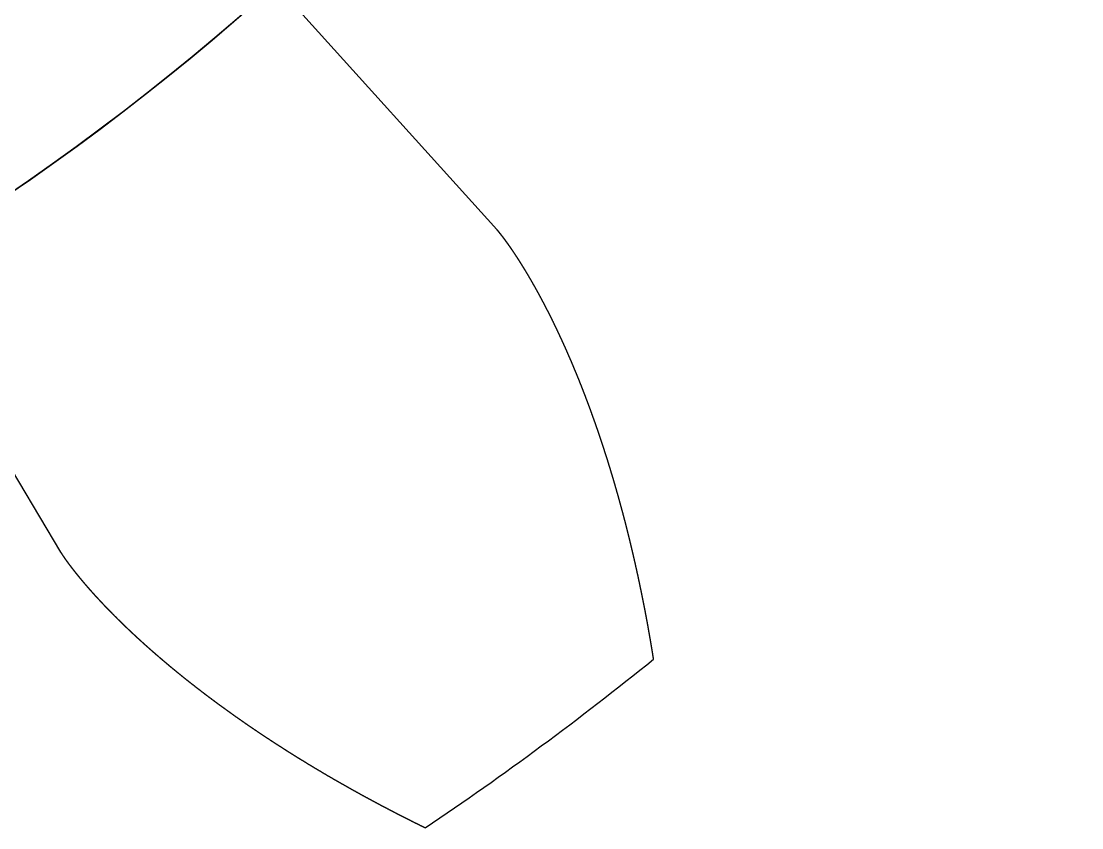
# Model space of a CAD drawing. Header units: centimetres. Extents: x -25.1 to 37.5, y -51.5 to 12.5.
# Drawn here: x 15.709 to 16.26, y -41.479 to -41.061 of the extents above; entities that cross this region are included whole.
import ezdxf

# ---------------------------------------------------------------- set-up
doc = ezdxf.new("R2010")
doc.units = ezdxf.units.CM
doc.header["$MEASUREMENT"] = 0
for name, color, linetype in [('robot assembler v21_Sketch67', 7, 'Continuous'), ('robot assembler v21_Sketch68', 7, 'Continuous'), ('robot assembler v21_Sketch69', 7, 'Continuous'), ('robot assembler v21_Sketch72', 7, 'Continuous')]:
    doc.layers.add(name, color=color, linetype=linetype)

msp = doc.modelspace()

# ---------------------------------------------------------------- linework, layer by layer
at = {"layer": 'robot assembler v21_Sketch67'}
for p, q in [((15.95616, -41.16883, 50.1), (15.84131, -41.04164, 50.1)), ((15.95623, -41.16891, 50.1), (15.95616, -41.16883, 50.1)), ((15.64177, -41.18914, 50.1), (15.72967, -41.33625, 50.1)), ((15.72967, -41.33625, 50.1), (15.72972, -41.33633, 50.1))]:
    msp.add_line(p, q, dxfattribs=at)
msp.add_circle((14.991, -40.1, 50.1), 1.26875, dxfattribs=at)
msp.add_arc((14.991, -40.1, 50.1), 1.6625, 303.93042, 309.01076, dxfattribs=at)
for points in [[(16.03748, -41.39181, 50.1), (16.03743, -41.3915, 50.1), (16.03733, -41.39087, 50.1), (16.03718, -41.38994, 50.1), (16.03698, -41.3887, 50.1), (16.03673, -41.38715, 50.1), (16.03647, -41.3856, 50.1), (16.03621, -41.38406, 50.1), (16.03595, -41.38252, 50.1), (16.03569, -41.38099, 50.1), (16.03542, -41.37946, 50.1), (16.03516, -41.37793, 50.1), (16.03488, -41.37641, 50.1), (16.03461, -41.37489, 50.1), (16.03434, -41.37338, 50.1), (16.03406, -41.37187, 50.1), (16.03378, -41.37036, 50.1), (16.0335, -41.36886, 50.1), (16.03321, -41.36736, 50.1), (16.03293, -41.36587, 50.1), (16.03264, -41.36438, 50.1), (16.03235, -41.36289, 50.1), (16.03206, -41.36141, 50.1), (16.03176, -41.35993, 50.1), (16.03146, -41.35846, 50.1), (16.03116, -41.35699, 50.1), (16.03086, -41.35553, 50.1), (16.03056, -41.35407, 50.1), (16.03025, -41.35261, 50.1), (16.02995, -41.35116, 50.1), (16.02964, -41.34971, 50.1), (16.02932, -41.34826, 50.1), (16.02901, -41.34683, 50.1), (16.02869, -41.34539, 50.1), (16.02838, -41.34396, 50.1), (16.02806, -41.34253, 50.1), (16.02773, -41.34111, 50.1), (16.02741, -41.33969, 50.1), (16.02708, -41.33828, 50.1), (16.02676, -41.33687, 50.1), (16.02643, -41.33547, 50.1), (16.02609, -41.33406, 50.1), (16.02576, -41.33267, 50.1), (16.02543, -41.33128, 50.1), (16.02509, -41.32989, 50.1), (16.02475, -41.32851, 50.1), (16.02441, -41.32713, 50.1), (16.02407, -41.32576, 50.1), (16.02372, -41.32439, 50.1), (16.02337, -41.32302, 50.1), (16.02303, -41.32166, 50.1), (16.02268, -41.32031, 50.1), (16.02233, -41.31896, 50.1), (16.02197, -41.31761, 50.1), (16.02162, -41.31627, 50.1), (16.02126, -41.31493, 50.1), (16.0209, -41.3136, 50.1), (16.02054, -41.31227, 50.1), (16.02018, -41.31095, 50.1), (16.01982, -41.30963, 50.1), (16.01945, -41.30831, 50.1), (16.01909, -41.30701, 50.1), (16.01872, -41.3057, 50.1), (16.01835, -41.3044, 50.1), (16.01798, -41.30311, 50.1), (16.0176, -41.30182, 50.1), (16.01723, -41.30053, 50.1), (16.01686, -41.29925, 50.1), (16.01648, -41.29798, 50.1), (16.0161, -41.2967, 50.1), (16.01572, -41.29544, 50.1), (16.01534, -41.29418, 50.1), (16.01496, -41.29292, 50.1), (16.01457, -41.29167, 50.1), (16.01419, -41.29042, 50.1), (16.0138, -41.28918, 50.1), (16.01341, -41.28795, 50.1), (16.01302, -41.28671, 50.1), (16.01263, -41.28549, 50.1), (16.01224, -41.28427, 50.1), (16.01185, -41.28305, 50.1), (16.01146, -41.28184, 50.1), (16.01106, -41.28063, 50.1), (16.01066, -41.27943, 50.1), (16.01027, -41.27824, 50.1), (16.00987, -41.27704, 50.1), (16.00947, -41.27586, 50.1), (16.00907, -41.27468, 50.1), (16.00867, -41.2735, 50.1), (16.00826, -41.27233, 50.1), (16.00786, -41.27117, 50.1), (16.00746, -41.27001, 50.1), (16.00705, -41.26885, 50.1), (16.00664, -41.2677, 50.1), (16.00624, -41.26656, 50.1), (16.00583, -41.26542, 50.1), (16.00542, -41.26429, 50.1), (16.00501, -41.26316, 50.1), (16.0046, -41.26203, 50.1), (16.00419, -41.26092, 50.1), (16.00377, -41.2598, 50.1), (16.00336, -41.2587, 50.1), (16.00295, -41.2576, 50.1), (16.00253, -41.2565, 50.1), (16.00212, -41.25541, 50.1), (16.0017, -41.25433, 50.1), (16.00129, -41.25325, 50.1), (16.00087, -41.25217, 50.1), (16.00045, -41.2511, 50.1), (16.00003, -41.25004, 50.1), (15.99962, -41.24898, 50.1), (15.9992, -41.24793, 50.1), (15.99878, -41.24689, 50.1), (15.99836, -41.24585, 50.1), (15.99794, -41.24481, 50.1), (15.99752, -41.24378, 50.1), (15.9971, -41.24276, 50.1), (15.99667, -41.24174, 50.1), (15.99625, -41.24073, 50.1), (15.99583, -41.23972, 50.1), (15.99541, -41.23872, 50.1), (15.99499, -41.23773, 50.1), (15.99457, -41.23674, 50.1), (15.99414, -41.23576, 50.1), (15.99372, -41.23478, 50.1), (15.9933, -41.23381, 50.1), (15.99288, -41.23285, 50.1), (15.99245, -41.23189, 50.1), (15.99203, -41.23093, 50.1), (15.99161, -41.22999, 50.1), (15.99119, -41.22904, 50.1), (15.99076, -41.22811, 50.1), (15.99034, -41.22718, 50.1), (15.98992, -41.22626, 50.1), (15.9895, -41.22534, 50.1), (15.98908, -41.22443, 50.1), (15.98865, -41.22353, 50.1), (15.98823, -41.22263, 50.1), (15.98781, -41.22173, 50.1), (15.98739, -41.22085, 50.1), (15.98697, -41.21997, 50.1), (15.98655, -41.2191, 50.1), (15.98614, -41.21823, 50.1), (15.98572, -41.21737, 50.1), (15.9853, -41.21651, 50.1), (15.98488, -41.21566, 50.1), (15.98447, -41.21482, 50.1), (15.98405, -41.21399, 50.1), (15.98364, -41.21316, 50.1), (15.98322, -41.21234, 50.1), (15.98281, -41.21152, 50.1), (15.9824, -41.21071, 50.1), (15.98199, -41.20991, 50.1), (15.98158, -41.20911, 50.1), (15.98117, -41.20832, 50.1), (15.98076, -41.20754, 50.1), (15.98035, -41.20676, 50.1), (15.97994, -41.20599, 50.1), (15.97954, -41.20523, 50.1), (15.97914, -41.20447, 50.1), (15.97873, -41.20372, 50.1), (15.97833, -41.20298, 50.1), (15.97793, -41.20224, 50.1), (15.97753, -41.20151, 50.1), (15.97714, -41.20079, 50.1), (15.97674, -41.20008, 50.1), (15.97635, -41.19937, 50.1), (15.97595, -41.19867, 50.1), (15.97556, -41.19797, 50.1), (15.97517, -41.19728, 50.1), (15.97479, -41.1966, 50.1), (15.9744, -41.19593, 50.1), (15.97402, -41.19526, 50.1), (15.97363, -41.1946, 50.1), (15.97326, -41.19395, 50.1), (15.97288, -41.19331, 50.1), (15.9725, -41.19267, 50.1), (15.97213, -41.19204, 50.1), (15.97176, -41.19142, 50.1), (15.97139, -41.1908, 50.1), (15.97102, -41.1902, 50.1), (15.97066, -41.18959, 50.1), (15.97029, -41.189, 50.1), (15.96993, -41.18842, 50.1), (15.96958, -41.18784, 50.1), (15.96922, -41.18727, 50.1), (15.96887, -41.18671, 50.1), (15.96852, -41.18615, 50.1), (15.96818, -41.1856, 50.1), (15.96783, -41.18506, 50.1), (15.96749, -41.18453, 50.1), (15.96716, -41.18401, 50.1), (15.96682, -41.18349, 50.1), (15.96649, -41.18298, 50.1), (15.96616, -41.18248, 50.1), (15.96584, -41.18199, 50.1), (15.96552, -41.18151, 50.1), (15.9652, -41.18103, 50.1), (15.96489, -41.18056, 50.1), (15.96458, -41.1801, 50.1), (15.96427, -41.17965, 50.1), (15.96397, -41.17921, 50.1), (15.96367, -41.17877, 50.1), (15.96338, -41.17835, 50.1), (15.96309, -41.17793, 50.1), (15.9628, -41.17752, 50.1), (15.96252, -41.17712, 50.1), (15.96224, -41.17673, 50.1), (15.96197, -41.17634, 50.1), (15.9617, -41.17597, 50.1), (15.96143, -41.1756, 50.1), (15.96118, -41.17524, 50.1), (15.96092, -41.17489, 50.1), (15.96067, -41.17455, 50.1), (15.96043, -41.17422, 50.1), (15.96019, -41.1739, 50.1), (15.95996, -41.17359, 50.1), (15.95973, -41.17328, 50.1), (15.95951, -41.17299, 50.1), (15.95929, -41.1727, 50.1), (15.95908, -41.17243, 50.1), (15.95887, -41.17216, 50.1), (15.95867, -41.17191, 50.1), (15.95848, -41.17166, 50.1), (15.9583, -41.17142, 50.1), (15.95812, -41.17119, 50.1), (15.95794, -41.17098, 50.1), (15.95778, -41.17077, 50.1), (15.95762, -41.17057, 50.1), (15.95747, -41.17038, 50.1), (15.95732, -41.1702, 50.1), (15.95719, -41.17004, 50.1), (15.95706, -41.16988, 50.1), (15.95693, -41.16973, 50.1), (15.95682, -41.1696, 50.1), (15.95672, -41.16947, 50.1), (15.95662, -41.16936, 50.1), (15.95653, -41.16925, 50.1), (15.95645, -41.16916, 50.1), (15.95638, -41.16908, 50.1), (15.95632, -41.16901, 50.1), (15.95628, -41.16896, 50.1), (15.95625, -41.16893, 50.1), (15.95624, -41.16891, 50.1), (15.95623, -41.16891, 50.1)], [(15.72972, -41.33633, 50.1), (15.72972, -41.33634, 50.1), (15.72974, -41.33636, 50.1), (15.72976, -41.3364, 50.1), (15.72979, -41.33645, 50.1), (15.72984, -41.33653, 50.1), (15.7299, -41.33662, 50.1), (15.72996, -41.33672, 50.1), (15.73004, -41.33684, 50.1), (15.73012, -41.33697, 50.1), (15.73021, -41.3371, 50.1), (15.7303, -41.33725, 50.1), (15.73041, -41.33741, 50.1), (15.73052, -41.33758, 50.1), (15.73064, -41.33776, 50.1), (15.73077, -41.33795, 50.1), (15.7309, -41.33815, 50.1), (15.73105, -41.33836, 50.1), (15.7312, -41.33858, 50.1), (15.73135, -41.33881, 50.1), (15.73152, -41.33905, 50.1), (15.73169, -41.3393, 50.1), (15.73187, -41.33955, 50.1), (15.73206, -41.33982, 50.1), (15.73225, -41.34009, 50.1), (15.73245, -41.34037, 50.1), (15.73266, -41.34066, 50.1), (15.73288, -41.34096, 50.1), (15.7331, -41.34127, 50.1), (15.73333, -41.34159, 50.1), (15.73357, -41.34191, 50.1), (15.73381, -41.34224, 50.1), (15.73407, -41.34258, 50.1), (15.73433, -41.34292, 50.1), (15.73459, -41.34327, 50.1), (15.73486, -41.34363, 50.1), (15.73514, -41.344, 50.1), (15.73543, -41.34437, 50.1), (15.73573, -41.34475, 50.1), (15.73603, -41.34514, 50.1), (15.73633, -41.34554, 50.1), (15.73665, -41.34594, 50.1), (15.73697, -41.34634, 50.1), (15.7373, -41.34676, 50.1), (15.73763, -41.34718, 50.1), (15.73798, -41.3476, 50.1), (15.73832, -41.34803, 50.1), (15.73868, -41.34847, 50.1), (15.73904, -41.34891, 50.1), (15.73941, -41.34936, 50.1), (15.73979, -41.34981, 50.1), (15.74017, -41.35027, 50.1), (15.74056, -41.35074, 50.1), (15.74095, -41.35121, 50.1), (15.74135, -41.35169, 50.1), (15.74176, -41.35217, 50.1), (15.74218, -41.35265, 50.1), (15.7426, -41.35315, 50.1), (15.74303, -41.35364, 50.1), (15.74346, -41.35414, 50.1), (15.7439, -41.35465, 50.1), (15.74435, -41.35516, 50.1), (15.74481, -41.35568, 50.1), (15.74527, -41.3562, 50.1), (15.74573, -41.35672, 50.1), (15.74621, -41.35725, 50.1), (15.74669, -41.35778, 50.1), (15.74717, -41.35832, 50.1), (15.74767, -41.35886, 50.1), (15.74816, -41.35941, 50.1), (15.74867, -41.35996, 50.1), (15.74918, -41.36051, 50.1), (15.7497, -41.36107, 50.1), (15.75022, -41.36163, 50.1), (15.75075, -41.3622, 50.1), (15.75129, -41.36277, 50.1), (15.75183, -41.36334, 50.1), (15.75238, -41.36392, 50.1), (15.75294, -41.3645, 50.1), (15.7535, -41.36509, 50.1), (15.75407, -41.36567, 50.1), (15.75464, -41.36627, 50.1), (15.75522, -41.36686, 50.1), (15.75581, -41.36746, 50.1), (15.7564, -41.36806, 50.1), (15.757, -41.36867, 50.1), (15.7576, -41.36927, 50.1), (15.75822, -41.36988, 50.1), (15.75883, -41.3705, 50.1), (15.75946, -41.37112, 50.1), (15.76008, -41.37174, 50.1), (15.76072, -41.37236, 50.1), (15.76136, -41.37299, 50.1), (15.76201, -41.37361, 50.1), (15.76266, -41.37425, 50.1), (15.76332, -41.37488, 50.1), (15.76398, -41.37552, 50.1), (15.76465, -41.37616, 50.1), (15.76533, -41.3768, 50.1), (15.76601, -41.37744, 50.1), (15.7667, -41.37809, 50.1), (15.7674, -41.37874, 50.1), (15.7681, -41.37939, 50.1), (15.7688, -41.38005, 50.1), (15.76952, -41.38071, 50.1), (15.77023, -41.38136, 50.1), (15.77096, -41.38203, 50.1), (15.77169, -41.38269, 50.1), (15.77242, -41.38336, 50.1), (15.77316, -41.38402, 50.1), (15.77391, -41.38469, 50.1), (15.77466, -41.38537, 50.1), (15.77542, -41.38604, 50.1), (15.77619, -41.38672, 50.1), (15.77696, -41.38739, 50.1), (15.77773, -41.38807, 50.1), (15.77852, -41.38876, 50.1), (15.7793, -41.38944, 50.1), (15.7801, -41.39013, 50.1), (15.78089, -41.39081, 50.1), (15.7817, -41.3915, 50.1), (15.78251, -41.39219, 50.1), (15.78332, -41.39288, 50.1), (15.78415, -41.39358, 50.1), (15.78497, -41.39427, 50.1), (15.7858, -41.39497, 50.1), (15.78664, -41.39567, 50.1), (15.78749, -41.39637, 50.1), (15.78834, -41.39707, 50.1), (15.78919, -41.39777, 50.1), (15.79005, -41.39847, 50.1), (15.79092, -41.39918, 50.1), (15.79179, -41.39989, 50.1), (15.79266, -41.40059, 50.1), (15.79355, -41.4013, 50.1), (15.79443, -41.40201, 50.1), (15.79533, -41.40272, 50.1), (15.79623, -41.40344, 50.1), (15.79713, -41.40415, 50.1), (15.79804, -41.40487, 50.1), (15.79896, -41.40558, 50.1), (15.79988, -41.4063, 50.1), (15.8008, -41.40702, 50.1), (15.80173, -41.40773, 50.1), (15.80267, -41.40845, 50.1), (15.80361, -41.40917, 50.1), (15.80456, -41.4099, 50.1), (15.80551, -41.41062, 50.1), (15.80647, -41.41134, 50.1), (15.80744, -41.41206, 50.1), (15.80841, -41.41279, 50.1), (15.80938, -41.41351, 50.1), (15.81036, -41.41424, 50.1), (15.81134, -41.41497, 50.1), (15.81233, -41.41569, 50.1), (15.81333, -41.41642, 50.1), (15.81433, -41.41715, 50.1), (15.81534, -41.41788, 50.1), (15.81635, -41.41861, 50.1), (15.81736, -41.41934, 50.1), (15.81839, -41.42007, 50.1), (15.81941, -41.4208, 50.1), (15.82045, -41.42153, 50.1), (15.82148, -41.42226, 50.1), (15.82253, -41.42299, 50.1), (15.82357, -41.42372, 50.1), (15.82463, -41.42446, 50.1), (15.82568, -41.42519, 50.1), (15.82675, -41.42592, 50.1), (15.82782, -41.42666, 50.1), (15.82889, -41.42739, 50.1), (15.82997, -41.42812, 50.1), (15.83105, -41.42886, 50.1), (15.83214, -41.42959, 50.1), (15.83323, -41.43033, 50.1), (15.83433, -41.43106, 50.1), (15.83544, -41.4318, 50.1), (15.83654, -41.43253, 50.1), (15.83766, -41.43327, 50.1), (15.83878, -41.434, 50.1), (15.8399, -41.43473, 50.1), (15.84103, -41.43547, 50.1), (15.84217, -41.4362, 50.1), (15.8433, -41.43694, 50.1), (15.84445, -41.43767, 50.1), (15.8456, -41.43841, 50.1), (15.84675, -41.43914, 50.1), (15.84791, -41.43987, 50.1), (15.84907, -41.44061, 50.1), (15.85024, -41.44134, 50.1), (15.85142, -41.44207, 50.1), (15.85259, -41.44281, 50.1), (15.85378, -41.44354, 50.1), (15.85497, -41.44427, 50.1), (15.85616, -41.445, 50.1), (15.85736, -41.44574, 50.1), (15.85856, -41.44647, 50.1), (15.85977, -41.4472, 50.1), (15.86098, -41.44793, 50.1), (15.8622, -41.44866, 50.1), (15.86342, -41.44939, 50.1), (15.86465, -41.45012, 50.1), (15.86588, -41.45085, 50.1), (15.86712, -41.45158, 50.1), (15.86836, -41.4523, 50.1), (15.8696, -41.45303, 50.1), (15.87086, -41.45376, 50.1), (15.87211, -41.45448, 50.1), (15.87337, -41.45521, 50.1), (15.87464, -41.45594, 50.1), (15.87591, -41.45666, 50.1), (15.87718, -41.45738, 50.1), (15.87846, -41.45811, 50.1), (15.87974, -41.45883, 50.1), (15.88103, -41.45955, 50.1), (15.88233, -41.46027, 50.1), (15.88362, -41.46099, 50.1), (15.88493, -41.46171, 50.1), (15.88623, -41.46243, 50.1), (15.88755, -41.46315, 50.1), (15.88886, -41.46387, 50.1), (15.89018, -41.46458, 50.1), (15.89151, -41.4653, 50.1), (15.89284, -41.46601, 50.1), (15.89418, -41.46673, 50.1), (15.89552, -41.46744, 50.1), (15.89686, -41.46815, 50.1), (15.89821, -41.46886, 50.1), (15.89956, -41.46957, 50.1), (15.90092, -41.47028, 50.1), (15.90228, -41.47099, 50.1), (15.90365, -41.4717, 50.1), (15.90502, -41.4724, 50.1), (15.90639, -41.47311, 50.1), (15.90778, -41.47381, 50.1), (15.90916, -41.47451, 50.1), (15.91055, -41.47522, 50.1), (15.91194, -41.47592, 50.1), (15.91334, -41.47662, 50.1), (15.91474, -41.47731, 50.1), (15.91615, -41.47801, 50.1), (15.91728, -41.47857, 50.1), (15.91813, -41.47899, 50.1), (15.9187, -41.47926, 50.1), (15.91898, -41.4794, 50.1)]]:
    msp.add_open_spline(points, degree=5, dxfattribs=at)
at = {"layer": 'robot assembler v21_Sketch68'}
for p, q in [((15.95616, -41.16883, 50.1), (15.84131, -41.04164, 50.1)), ((15.95623, -41.16891, 50.1), (15.95616, -41.16883, 50.1)), ((15.64177, -41.18914, 50.1), (15.72967, -41.33625, 50.1)), ((15.72967, -41.33625, 50.1), (15.72972, -41.33633, 50.1))]:
    msp.add_line(p, q, dxfattribs=at)
msp.add_circle((14.991, -40.1, 50.1), 1.26875, dxfattribs=at)
msp.add_arc((14.991, -40.1, 50.1), 1.6625, 303.93042, 309.01076, dxfattribs=at)
for points in [[(16.03748, -41.39181, 50.1), (16.03743, -41.3915, 50.1), (16.03733, -41.39087, 50.1), (16.03718, -41.38994, 50.1), (16.03698, -41.3887, 50.1), (16.03673, -41.38715, 50.1), (16.03647, -41.3856, 50.1), (16.03621, -41.38406, 50.1), (16.03595, -41.38252, 50.1), (16.03569, -41.38099, 50.1), (16.03542, -41.37946, 50.1), (16.03516, -41.37793, 50.1), (16.03488, -41.37641, 50.1), (16.03461, -41.37489, 50.1), (16.03434, -41.37338, 50.1), (16.03406, -41.37187, 50.1), (16.03378, -41.37036, 50.1), (16.0335, -41.36886, 50.1), (16.03321, -41.36736, 50.1), (16.03293, -41.36587, 50.1), (16.03264, -41.36438, 50.1), (16.03235, -41.36289, 50.1), (16.03206, -41.36141, 50.1), (16.03176, -41.35993, 50.1), (16.03146, -41.35846, 50.1), (16.03116, -41.35699, 50.1), (16.03086, -41.35553, 50.1), (16.03056, -41.35407, 50.1), (16.03025, -41.35261, 50.1), (16.02995, -41.35116, 50.1), (16.02964, -41.34971, 50.1), (16.02932, -41.34826, 50.1), (16.02901, -41.34683, 50.1), (16.02869, -41.34539, 50.1), (16.02838, -41.34396, 50.1), (16.02806, -41.34253, 50.1), (16.02773, -41.34111, 50.1), (16.02741, -41.33969, 50.1), (16.02708, -41.33828, 50.1), (16.02676, -41.33687, 50.1), (16.02643, -41.33547, 50.1), (16.02609, -41.33406, 50.1), (16.02576, -41.33267, 50.1), (16.02543, -41.33128, 50.1), (16.02509, -41.32989, 50.1), (16.02475, -41.32851, 50.1), (16.02441, -41.32713, 50.1), (16.02407, -41.32576, 50.1), (16.02372, -41.32439, 50.1), (16.02337, -41.32302, 50.1), (16.02303, -41.32166, 50.1), (16.02268, -41.32031, 50.1), (16.02233, -41.31896, 50.1), (16.02197, -41.31761, 50.1), (16.02162, -41.31627, 50.1), (16.02126, -41.31493, 50.1), (16.0209, -41.3136, 50.1), (16.02054, -41.31227, 50.1), (16.02018, -41.31095, 50.1), (16.01982, -41.30963, 50.1), (16.01945, -41.30831, 50.1), (16.01909, -41.30701, 50.1), (16.01872, -41.3057, 50.1), (16.01835, -41.3044, 50.1), (16.01798, -41.30311, 50.1), (16.0176, -41.30182, 50.1), (16.01723, -41.30053, 50.1), (16.01686, -41.29925, 50.1), (16.01648, -41.29798, 50.1), (16.0161, -41.2967, 50.1), (16.01572, -41.29544, 50.1), (16.01534, -41.29418, 50.1), (16.01496, -41.29292, 50.1), (16.01457, -41.29167, 50.1), (16.01419, -41.29042, 50.1), (16.0138, -41.28918, 50.1), (16.01341, -41.28795, 50.1), (16.01302, -41.28671, 50.1), (16.01263, -41.28549, 50.1), (16.01224, -41.28427, 50.1), (16.01185, -41.28305, 50.1), (16.01146, -41.28184, 50.1), (16.01106, -41.28063, 50.1), (16.01066, -41.27943, 50.1), (16.01027, -41.27824, 50.1), (16.00987, -41.27704, 50.1), (16.00947, -41.27586, 50.1), (16.00907, -41.27468, 50.1), (16.00867, -41.2735, 50.1), (16.00826, -41.27233, 50.1), (16.00786, -41.27117, 50.1), (16.00746, -41.27001, 50.1), (16.00705, -41.26885, 50.1), (16.00664, -41.2677, 50.1), (16.00624, -41.26656, 50.1), (16.00583, -41.26542, 50.1), (16.00542, -41.26429, 50.1), (16.00501, -41.26316, 50.1), (16.0046, -41.26203, 50.1), (16.00419, -41.26092, 50.1), (16.00377, -41.2598, 50.1), (16.00336, -41.2587, 50.1), (16.00295, -41.2576, 50.1), (16.00253, -41.2565, 50.1), (16.00212, -41.25541, 50.1), (16.0017, -41.25433, 50.1), (16.00129, -41.25325, 50.1), (16.00087, -41.25217, 50.1), (16.00045, -41.2511, 50.1), (16.00003, -41.25004, 50.1), (15.99962, -41.24898, 50.1), (15.9992, -41.24793, 50.1), (15.99878, -41.24689, 50.1), (15.99836, -41.24585, 50.1), (15.99794, -41.24481, 50.1), (15.99752, -41.24378, 50.1), (15.9971, -41.24276, 50.1), (15.99667, -41.24174, 50.1), (15.99625, -41.24073, 50.1), (15.99583, -41.23972, 50.1), (15.99541, -41.23872, 50.1), (15.99499, -41.23773, 50.1), (15.99457, -41.23674, 50.1), (15.99414, -41.23576, 50.1), (15.99372, -41.23478, 50.1), (15.9933, -41.23381, 50.1), (15.99288, -41.23285, 50.1), (15.99245, -41.23189, 50.1), (15.99203, -41.23093, 50.1), (15.99161, -41.22999, 50.1), (15.99119, -41.22904, 50.1), (15.99076, -41.22811, 50.1), (15.99034, -41.22718, 50.1), (15.98992, -41.22626, 50.1), (15.9895, -41.22534, 50.1), (15.98908, -41.22443, 50.1), (15.98865, -41.22353, 50.1), (15.98823, -41.22263, 50.1), (15.98781, -41.22173, 50.1), (15.98739, -41.22085, 50.1), (15.98697, -41.21997, 50.1), (15.98655, -41.2191, 50.1), (15.98614, -41.21823, 50.1), (15.98572, -41.21737, 50.1), (15.9853, -41.21651, 50.1), (15.98488, -41.21566, 50.1), (15.98447, -41.21482, 50.1), (15.98405, -41.21399, 50.1), (15.98364, -41.21316, 50.1), (15.98322, -41.21234, 50.1), (15.98281, -41.21152, 50.1), (15.9824, -41.21071, 50.1), (15.98199, -41.20991, 50.1), (15.98158, -41.20911, 50.1), (15.98117, -41.20832, 50.1), (15.98076, -41.20754, 50.1), (15.98035, -41.20676, 50.1), (15.97994, -41.20599, 50.1), (15.97954, -41.20523, 50.1), (15.97914, -41.20447, 50.1), (15.97873, -41.20372, 50.1), (15.97833, -41.20298, 50.1), (15.97793, -41.20224, 50.1), (15.97753, -41.20151, 50.1), (15.97714, -41.20079, 50.1), (15.97674, -41.20008, 50.1), (15.97635, -41.19937, 50.1), (15.97595, -41.19867, 50.1), (15.97556, -41.19797, 50.1), (15.97517, -41.19728, 50.1), (15.97479, -41.1966, 50.1), (15.9744, -41.19593, 50.1), (15.97402, -41.19526, 50.1), (15.97363, -41.1946, 50.1), (15.97326, -41.19395, 50.1), (15.97288, -41.19331, 50.1), (15.9725, -41.19267, 50.1), (15.97213, -41.19204, 50.1), (15.97176, -41.19142, 50.1), (15.97139, -41.1908, 50.1), (15.97102, -41.1902, 50.1), (15.97066, -41.18959, 50.1), (15.97029, -41.189, 50.1), (15.96993, -41.18842, 50.1), (15.96958, -41.18784, 50.1), (15.96922, -41.18727, 50.1), (15.96887, -41.18671, 50.1), (15.96852, -41.18615, 50.1), (15.96818, -41.1856, 50.1), (15.96783, -41.18506, 50.1), (15.96749, -41.18453, 50.1), (15.96716, -41.18401, 50.1), (15.96682, -41.18349, 50.1), (15.96649, -41.18298, 50.1), (15.96616, -41.18248, 50.1), (15.96584, -41.18199, 50.1), (15.96552, -41.18151, 50.1), (15.9652, -41.18103, 50.1), (15.96489, -41.18056, 50.1), (15.96458, -41.1801, 50.1), (15.96427, -41.17965, 50.1), (15.96397, -41.17921, 50.1), (15.96367, -41.17877, 50.1), (15.96338, -41.17835, 50.1), (15.96309, -41.17793, 50.1), (15.9628, -41.17752, 50.1), (15.96252, -41.17712, 50.1), (15.96224, -41.17673, 50.1), (15.96197, -41.17634, 50.1), (15.9617, -41.17597, 50.1), (15.96143, -41.1756, 50.1), (15.96118, -41.17524, 50.1), (15.96092, -41.17489, 50.1), (15.96067, -41.17455, 50.1), (15.96043, -41.17422, 50.1), (15.96019, -41.1739, 50.1), (15.95996, -41.17359, 50.1), (15.95973, -41.17328, 50.1), (15.95951, -41.17299, 50.1), (15.95929, -41.1727, 50.1), (15.95908, -41.17243, 50.1), (15.95887, -41.17216, 50.1), (15.95867, -41.17191, 50.1), (15.95848, -41.17166, 50.1), (15.9583, -41.17142, 50.1), (15.95812, -41.17119, 50.1), (15.95794, -41.17098, 50.1), (15.95778, -41.17077, 50.1), (15.95762, -41.17057, 50.1), (15.95747, -41.17038, 50.1), (15.95732, -41.1702, 50.1), (15.95719, -41.17004, 50.1), (15.95706, -41.16988, 50.1), (15.95693, -41.16973, 50.1), (15.95682, -41.1696, 50.1), (15.95672, -41.16947, 50.1), (15.95662, -41.16936, 50.1), (15.95653, -41.16925, 50.1), (15.95645, -41.16916, 50.1), (15.95638, -41.16908, 50.1), (15.95632, -41.16901, 50.1), (15.95628, -41.16896, 50.1), (15.95625, -41.16893, 50.1), (15.95624, -41.16891, 50.1), (15.95623, -41.16891, 50.1)], [(15.72972, -41.33633, 50.1), (15.72972, -41.33634, 50.1), (15.72974, -41.33636, 50.1), (15.72976, -41.3364, 50.1), (15.72979, -41.33645, 50.1), (15.72984, -41.33653, 50.1), (15.7299, -41.33662, 50.1), (15.72996, -41.33672, 50.1), (15.73004, -41.33684, 50.1), (15.73012, -41.33697, 50.1), (15.73021, -41.3371, 50.1), (15.7303, -41.33725, 50.1), (15.73041, -41.33741, 50.1), (15.73052, -41.33758, 50.1), (15.73064, -41.33776, 50.1), (15.73077, -41.33795, 50.1), (15.7309, -41.33815, 50.1), (15.73105, -41.33836, 50.1), (15.7312, -41.33858, 50.1), (15.73135, -41.33881, 50.1), (15.73152, -41.33905, 50.1), (15.73169, -41.3393, 50.1), (15.73187, -41.33955, 50.1), (15.73206, -41.33982, 50.1), (15.73225, -41.34009, 50.1), (15.73245, -41.34037, 50.1), (15.73266, -41.34066, 50.1), (15.73288, -41.34096, 50.1), (15.7331, -41.34127, 50.1), (15.73333, -41.34159, 50.1), (15.73357, -41.34191, 50.1), (15.73381, -41.34224, 50.1), (15.73407, -41.34258, 50.1), (15.73433, -41.34292, 50.1), (15.73459, -41.34327, 50.1), (15.73486, -41.34363, 50.1), (15.73514, -41.344, 50.1), (15.73543, -41.34437, 50.1), (15.73573, -41.34475, 50.1), (15.73603, -41.34514, 50.1), (15.73633, -41.34554, 50.1), (15.73665, -41.34594, 50.1), (15.73697, -41.34634, 50.1), (15.7373, -41.34676, 50.1), (15.73763, -41.34718, 50.1), (15.73798, -41.3476, 50.1), (15.73832, -41.34803, 50.1), (15.73868, -41.34847, 50.1), (15.73904, -41.34891, 50.1), (15.73941, -41.34936, 50.1), (15.73979, -41.34981, 50.1), (15.74017, -41.35027, 50.1), (15.74056, -41.35074, 50.1), (15.74095, -41.35121, 50.1), (15.74135, -41.35169, 50.1), (15.74176, -41.35217, 50.1), (15.74218, -41.35265, 50.1), (15.7426, -41.35315, 50.1), (15.74303, -41.35364, 50.1), (15.74346, -41.35414, 50.1), (15.7439, -41.35465, 50.1), (15.74435, -41.35516, 50.1), (15.74481, -41.35568, 50.1), (15.74527, -41.3562, 50.1), (15.74573, -41.35672, 50.1), (15.74621, -41.35725, 50.1), (15.74669, -41.35778, 50.1), (15.74717, -41.35832, 50.1), (15.74767, -41.35886, 50.1), (15.74816, -41.35941, 50.1), (15.74867, -41.35996, 50.1), (15.74918, -41.36051, 50.1), (15.7497, -41.36107, 50.1), (15.75022, -41.36163, 50.1), (15.75075, -41.3622, 50.1), (15.75129, -41.36277, 50.1), (15.75183, -41.36334, 50.1), (15.75238, -41.36392, 50.1), (15.75294, -41.3645, 50.1), (15.7535, -41.36509, 50.1), (15.75407, -41.36567, 50.1), (15.75464, -41.36627, 50.1), (15.75522, -41.36686, 50.1), (15.75581, -41.36746, 50.1), (15.7564, -41.36806, 50.1), (15.757, -41.36867, 50.1), (15.7576, -41.36927, 50.1), (15.75822, -41.36988, 50.1), (15.75883, -41.3705, 50.1), (15.75946, -41.37112, 50.1), (15.76008, -41.37174, 50.1), (15.76072, -41.37236, 50.1), (15.76136, -41.37299, 50.1), (15.76201, -41.37361, 50.1), (15.76266, -41.37425, 50.1), (15.76332, -41.37488, 50.1), (15.76398, -41.37552, 50.1), (15.76465, -41.37616, 50.1), (15.76533, -41.3768, 50.1), (15.76601, -41.37744, 50.1), (15.7667, -41.37809, 50.1), (15.7674, -41.37874, 50.1), (15.7681, -41.37939, 50.1), (15.7688, -41.38005, 50.1), (15.76952, -41.38071, 50.1), (15.77023, -41.38136, 50.1), (15.77096, -41.38203, 50.1), (15.77169, -41.38269, 50.1), (15.77242, -41.38336, 50.1), (15.77316, -41.38402, 50.1), (15.77391, -41.38469, 50.1), (15.77466, -41.38537, 50.1), (15.77542, -41.38604, 50.1), (15.77619, -41.38672, 50.1), (15.77696, -41.38739, 50.1), (15.77773, -41.38807, 50.1), (15.77852, -41.38876, 50.1), (15.7793, -41.38944, 50.1), (15.7801, -41.39013, 50.1), (15.78089, -41.39081, 50.1), (15.7817, -41.3915, 50.1), (15.78251, -41.39219, 50.1), (15.78332, -41.39288, 50.1), (15.78415, -41.39358, 50.1), (15.78497, -41.39427, 50.1), (15.7858, -41.39497, 50.1), (15.78664, -41.39567, 50.1), (15.78749, -41.39637, 50.1), (15.78834, -41.39707, 50.1), (15.78919, -41.39777, 50.1), (15.79005, -41.39847, 50.1), (15.79092, -41.39918, 50.1), (15.79179, -41.39989, 50.1), (15.79266, -41.40059, 50.1), (15.79355, -41.4013, 50.1), (15.79443, -41.40201, 50.1), (15.79533, -41.40272, 50.1), (15.79623, -41.40344, 50.1), (15.79713, -41.40415, 50.1), (15.79804, -41.40487, 50.1), (15.79896, -41.40558, 50.1), (15.79988, -41.4063, 50.1), (15.8008, -41.40702, 50.1), (15.80173, -41.40773, 50.1), (15.80267, -41.40845, 50.1), (15.80361, -41.40917, 50.1), (15.80456, -41.4099, 50.1), (15.80551, -41.41062, 50.1), (15.80647, -41.41134, 50.1), (15.80744, -41.41206, 50.1), (15.80841, -41.41279, 50.1), (15.80938, -41.41351, 50.1), (15.81036, -41.41424, 50.1), (15.81134, -41.41497, 50.1), (15.81233, -41.41569, 50.1), (15.81333, -41.41642, 50.1), (15.81433, -41.41715, 50.1), (15.81534, -41.41788, 50.1), (15.81635, -41.41861, 50.1), (15.81736, -41.41934, 50.1), (15.81839, -41.42007, 50.1), (15.81941, -41.4208, 50.1), (15.82045, -41.42153, 50.1), (15.82148, -41.42226, 50.1), (15.82253, -41.42299, 50.1), (15.82357, -41.42372, 50.1), (15.82463, -41.42446, 50.1), (15.82568, -41.42519, 50.1), (15.82675, -41.42592, 50.1), (15.82782, -41.42666, 50.1), (15.82889, -41.42739, 50.1), (15.82997, -41.42812, 50.1), (15.83105, -41.42886, 50.1), (15.83214, -41.42959, 50.1), (15.83323, -41.43033, 50.1), (15.83433, -41.43106, 50.1), (15.83544, -41.4318, 50.1), (15.83654, -41.43253, 50.1), (15.83766, -41.43327, 50.1), (15.83878, -41.434, 50.1), (15.8399, -41.43473, 50.1), (15.84103, -41.43547, 50.1), (15.84217, -41.4362, 50.1), (15.8433, -41.43694, 50.1), (15.84445, -41.43767, 50.1), (15.8456, -41.43841, 50.1), (15.84675, -41.43914, 50.1), (15.84791, -41.43987, 50.1), (15.84907, -41.44061, 50.1), (15.85024, -41.44134, 50.1), (15.85142, -41.44207, 50.1), (15.85259, -41.44281, 50.1), (15.85378, -41.44354, 50.1), (15.85497, -41.44427, 50.1), (15.85616, -41.445, 50.1), (15.85736, -41.44574, 50.1), (15.85856, -41.44647, 50.1), (15.85977, -41.4472, 50.1), (15.86098, -41.44793, 50.1), (15.8622, -41.44866, 50.1), (15.86342, -41.44939, 50.1), (15.86465, -41.45012, 50.1), (15.86588, -41.45085, 50.1), (15.86712, -41.45158, 50.1), (15.86836, -41.4523, 50.1), (15.8696, -41.45303, 50.1), (15.87086, -41.45376, 50.1), (15.87211, -41.45448, 50.1), (15.87337, -41.45521, 50.1), (15.87464, -41.45594, 50.1), (15.87591, -41.45666, 50.1), (15.87718, -41.45738, 50.1), (15.87846, -41.45811, 50.1), (15.87974, -41.45883, 50.1), (15.88103, -41.45955, 50.1), (15.88233, -41.46027, 50.1), (15.88362, -41.46099, 50.1), (15.88493, -41.46171, 50.1), (15.88623, -41.46243, 50.1), (15.88755, -41.46315, 50.1), (15.88886, -41.46387, 50.1), (15.89018, -41.46458, 50.1), (15.89151, -41.4653, 50.1), (15.89284, -41.46601, 50.1), (15.89418, -41.46673, 50.1), (15.89552, -41.46744, 50.1), (15.89686, -41.46815, 50.1), (15.89821, -41.46886, 50.1), (15.89956, -41.46957, 50.1), (15.90092, -41.47028, 50.1), (15.90228, -41.47099, 50.1), (15.90365, -41.4717, 50.1), (15.90502, -41.4724, 50.1), (15.90639, -41.47311, 50.1), (15.90778, -41.47381, 50.1), (15.90916, -41.47451, 50.1), (15.91055, -41.47522, 50.1), (15.91194, -41.47592, 50.1), (15.91334, -41.47662, 50.1), (15.91474, -41.47731, 50.1), (15.91615, -41.47801, 50.1), (15.91728, -41.47857, 50.1), (15.91813, -41.47899, 50.1), (15.9187, -41.47926, 50.1), (15.91898, -41.4794, 50.1)]]:
    msp.add_open_spline(points, degree=5, dxfattribs=at)
at = {"layer": 'robot assembler v21_Sketch69'}
msp.add_circle((14.991, -40.1, 51.3), 1.26875, dxfattribs=at)
at = {"layer": 'robot assembler v21_Sketch72'}
msp.add_arc((14.991, -40.1, 51.3), 1.26875, 94.1128, 85.07135, dxfattribs=at)

doc.saveas('drawing.dxf')
